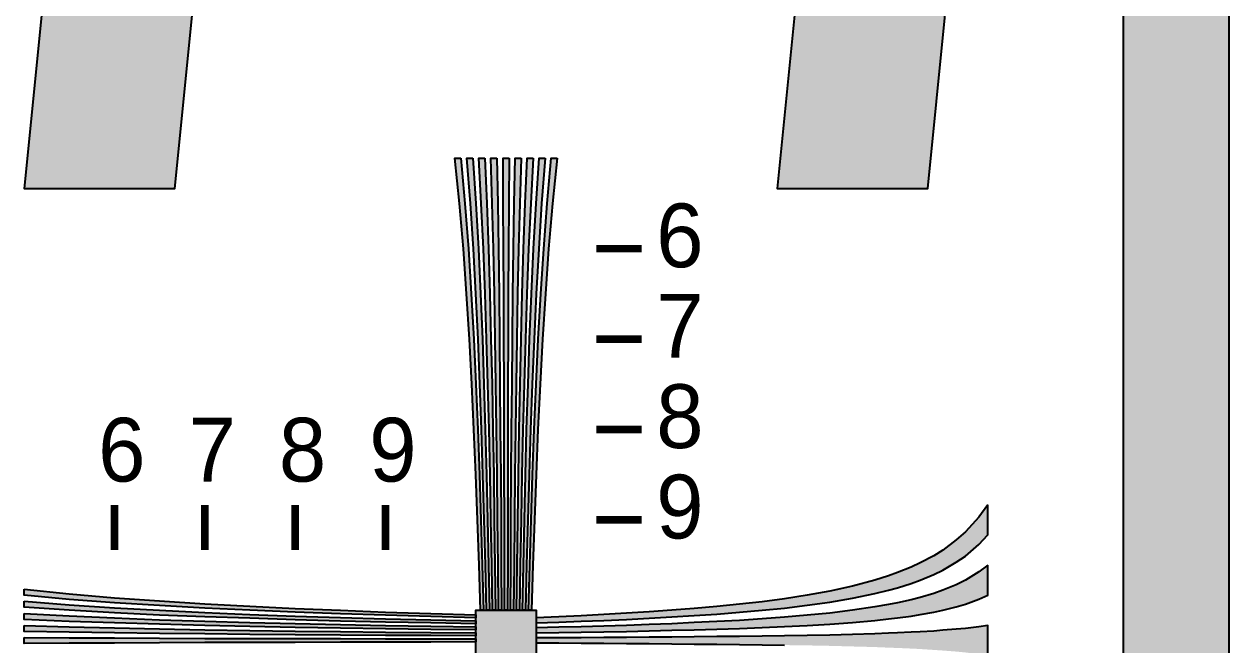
# Model space of a CAD drawing. Header units: millimetres. Extents: x 39 to 1543, y 52 to 919.
# Drawn here: x 1223.1 to 1543.1, y 303.1 to 467.9 of the extents above; entities that cross this region are included whole.
import ezdxf

# ---------------------------------------------------------------- set-up
doc = ezdxf.new("R2010")
doc.units = ezdxf.units.MM
for name, color, linetype in [('FRAME', 7, 'Continuous'), ('LABELS', 7, 'Continuous'), ('PERIPHERY', 7, 'Continuous')]:
    doc.layers.add(name, color=color, linetype=linetype)

msp = doc.modelspace()

# ---------------------------------------------------------------- hatches: boundary and pattern name
at = {"layer": 'FRAME', "true_color": 0x000000}
h = msp.add_hatch(color=7, dxfattribs=at)
h.dxf.hatch_style = 1
h.paths.add_polyline_path([(1515.12, 888.25), (1543.12, 888.25), (1543.12, 80.25), (1515.12, 80.25), (1515.12, 888.25)])
at = {"layer": 'PERIPHERY', "true_color": 0x000000}
h = msp.add_hatch(color=7, dxfattribs=at)
h.dxf.hatch_style = 1
h.paths.add_polyline_path([(1239.12, 584.25), (1223.12, 424.25), (1263.12, 424.25), (1269.93, 492.37), (1428.35, 476.53), (1423.12, 424.25), (1463.12, 424.25), (1479.12, 584.25), (1439.12, 584.25), (1432.31, 516.13), (1273.89, 531.97), (1279.12, 584.25), (1239.12, 584.25), (1239.12, 584.25)])
h = msp.add_hatch(color=7, dxfattribs=at)
h.dxf.hatch_style = 1
h.paths.add_polyline_path([(1339.12, 432.25), (1340.2, 420.25), (1341.12, 408.25), (1341.88, 396.25), (1342.56, 384.25), (1343.12, 372.25), (1343.6, 360.25), (1344.08, 348.25), (1344.44, 336.25), (1344.8, 324.25), (1345.12, 312.25), (1344.32, 312.25), (1343.96, 324.25), (1343.56, 336.25), (1343.12, 348.25), (1342.6, 360.25), (1342.04, 372.25), (1341.4, 384.25), (1340.64, 396.25), (1339.8, 408.25), (1338.76, 420.25), (1337.52, 432.25), (1339.12, 432.25)])
h = msp.add_hatch(color=7, dxfattribs=at)
h.dxf.hatch_style = 1
h.paths.add_polyline_path([(1342.32, 432.25), (1343.12, 420.25), (1343.8, 408.25), (1344.36, 396.25), (1344.84, 384.25), (1345.24, 372.25), (1345.6, 360.25), (1345.96, 348.25), (1346.24, 336.25), (1346.48, 324.25), (1346.72, 312.25), (1345.92, 312.25), (1345.64, 324.25), (1345.36, 336.25), (1345, 348.25), (1344.6, 360.25), (1344.2, 372.25), (1343.68, 384.25), (1343.12, 396.25), (1342.44, 408.25), (1341.68, 420.25), (1340.72, 432.25), (1342.32, 432.25)])
h = msp.add_hatch(color=7, dxfattribs=at)
h.dxf.hatch_style = 1
h.paths.add_polyline_path([(1345.52, 432.25), (1346.04, 420.25), (1346.44, 408.25), (1346.8, 396.25), (1347.12, 384.25), (1347.4, 372.25), (1347.6, 360.25), (1347.84, 348.25), (1348, 336.25), (1348.16, 324.25), (1348.32, 312.25), (1347.52, 312.25), (1347.32, 324.25), (1347.12, 336.25), (1346.88, 348.25), (1346.6, 360.25), (1346.32, 372.25), (1345.96, 384.25), (1345.6, 396.25), (1345.12, 408.25), (1344.56, 420.25), (1343.92, 432.25), (1345.52, 432.25)])
h = msp.add_hatch(color=7, dxfattribs=at)
h.dxf.hatch_style = 1
h.paths.add_polyline_path([(1348.72, 432.25), (1348.92, 420.25), (1349.12, 408.25), (1349.28, 396.25), (1349.4, 384.25), (1349.52, 372.25), (1349.6, 360.25), (1349.72, 348.25), (1349.8, 336.25), (1349.84, 324.25), (1349.92, 312.25), (1349.12, 312.25), (1349, 324.25), (1348.88, 336.25), (1348.76, 348.25), (1348.6, 360.25), (1348.44, 372.25), (1348.28, 384.25), (1348.04, 396.25), (1347.8, 408.25), (1347.48, 420.25), (1347.12, 432.25), (1348.72, 432.25)])
h = msp.add_hatch(color=7, dxfattribs=at)
h.dxf.hatch_style = 1
h.paths.add_polyline_path([(1351.92, 432.25), (1351.84, 420.25), (1351.8, 408.25), (1351.72, 396.25), (1351.68, 384.25), (1351.64, 372.25), (1351.6, 360.25), (1351.6, 348.25), (1351.56, 336.25), (1351.56, 324.25), (1351.52, 312.25), (1350.72, 312.25), (1350.68, 324.25), (1350.68, 336.25), (1350.64, 348.25), (1350.6, 360.25), (1350.6, 372.25), (1350.56, 384.25), (1350.52, 396.25), (1350.44, 408.25), (1350.4, 420.25), (1350.32, 432.25), (1351.92, 432.25)])
h = msp.add_hatch(color=7, dxfattribs=at)
h.dxf.hatch_style = 1
h.paths.add_polyline_path([(1355.12, 432.25), (1354.76, 420.25), (1354.44, 408.25), (1354.2, 396.25), (1353.96, 384.25), (1353.8, 372.25), (1353.6, 360.25), (1353.48, 348.25), (1353.36, 336.25), (1353.24, 324.25), (1353.12, 312.25), (1352.32, 312.25), (1352.4, 324.25), (1352.44, 336.25), (1352.52, 348.25), (1352.6, 360.25), (1352.72, 372.25), (1352.84, 384.25), (1352.96, 396.25), (1353.12, 408.25), (1353.32, 420.25), (1353.52, 432.25), (1355.12, 432.25)])
h = msp.add_hatch(color=7, dxfattribs=at)
h.dxf.hatch_style = 1
h.paths.add_polyline_path([(1358.32, 432.25), (1357.68, 420.25), (1357.12, 408.25), (1356.64, 396.25), (1356.28, 384.25), (1355.92, 372.25), (1355.6, 360.25), (1355.36, 348.25), (1355.12, 336.25), (1354.92, 324.25), (1354.72, 312.25), (1353.92, 312.25), (1354.08, 324.25), (1354.24, 336.25), (1354.4, 348.25), (1354.6, 360.25), (1354.84, 372.25), (1355.12, 384.25), (1355.44, 396.25), (1355.8, 408.25), (1356.2, 420.25), (1356.72, 432.25), (1358.32, 432.25)])
h = msp.add_hatch(color=7, dxfattribs=at)
h.dxf.hatch_style = 1
h.paths.add_polyline_path([(1361.52, 432.25), (1360.56, 420.25), (1359.8, 408.25), (1359.12, 396.25), (1358.56, 384.25), (1358.04, 372.25), (1357.6, 360.25), (1357.24, 348.25), (1356.88, 336.25), (1356.6, 324.25), (1356.32, 312.25), (1355.52, 312.25), (1355.76, 324.25), (1356, 336.25), (1356.28, 348.25), (1356.6, 360.25), (1357, 372.25), (1357.4, 384.25), (1357.88, 396.25), (1358.44, 408.25), (1359.12, 420.25), (1359.92, 432.25), (1361.52, 432.25)])
h = msp.add_hatch(color=7, dxfattribs=at)
h.dxf.hatch_style = 1
h.paths.add_polyline_path([(1364.72, 432.25), (1363.48, 420.25), (1362.44, 408.25), (1361.6, 396.25), (1360.84, 384.25), (1360.2, 372.25), (1359.6, 360.25), (1359.12, 348.25), (1358.68, 336.25), (1358.28, 324.25), (1357.92, 312.25), (1357.12, 312.25), (1357.44, 324.25), (1357.8, 336.25), (1358.16, 348.25), (1358.6, 360.25), (1359.12, 372.25), (1359.68, 384.25), (1360.36, 396.25), (1361.12, 408.25), (1362.04, 420.25), (1363.12, 432.25), (1364.72, 432.25)])
h = msp.add_hatch(color=7, dxfattribs=at)
h.dxf.hatch_style = 1
h.paths.add_polyline_path([(1479.12, 340.26), (1476.72, 336.98), (1473.12, 333.06), (1470.72, 330.94), (1467.12, 328.26), (1464.72, 326.74), (1461.12, 324.82), (1458.72, 323.7), (1455.12, 322.26), (1452.72, 321.42), (1449.12, 320.26), (1443.12, 318.66), (1437.12, 317.34), (1431.12, 316.26), (1425.12, 315.34), (1419.12, 314.54), (1413.12, 313.86), (1407.12, 313.26), (1401.12, 312.74), (1395.12, 312.26), (1389.12, 311.82), (1383.12, 311.46), (1377.12, 311.1), (1371.12, 310.82), (1365.12, 310.54), (1359.12, 310.26), (1359.12, 308.94), (1365.12, 309.14), (1371.12, 309.34), (1377.12, 309.58), (1383.12, 309.86), (1389.12, 310.14), (1395.12, 310.5), (1401.12, 310.86), (1407.12, 311.26), (1413.12, 311.74), (1419.12, 312.26), (1425.12, 312.86), (1431.12, 313.58), (1437.12, 314.46), (1443.12, 315.46), (1449.12, 316.7), (1452.72, 317.58), (1455.12, 318.26), (1458.72, 319.38), (1461.12, 320.26), (1464.72, 321.74), (1467.12, 322.94), (1470.72, 325.02), (1473.12, 326.66), (1476.72, 329.7), (1479.12, 332.26), (1479.12, 340.26)])
h = msp.add_hatch(color=7, dxfattribs=at)
h.dxf.hatch_style = 1
h.paths.add_polyline_path([(1479.12, 324.26), (1476.72, 322.46), (1473.12, 320.26), (1470.72, 319.06), (1467.12, 317.58), (1464.72, 316.74), (1461.12, 315.7), (1458.72, 315.06), (1455.12, 314.26), (1452.72, 313.78), (1449.12, 313.14), (1443.12, 312.26), (1437.12, 311.54), (1431.12, 310.94), (1425.12, 310.42), (1419.12, 309.98), (1413.12, 309.58), (1407.12, 309.26), (1401.12, 308.98), (1395.12, 308.7), (1389.12, 308.46), (1383.12, 308.26), (1377.12, 308.06), (1371.12, 307.9), (1365.12, 307.74), (1359.12, 307.58), (1359.12, 306.26), (1365.12, 306.34), (1371.12, 306.46), (1377.12, 306.54), (1383.12, 306.66), (1389.12, 306.78), (1395.12, 306.94), (1401.12, 307.1), (1407.12, 307.26), (1413.12, 307.46), (1419.12, 307.7), (1425.12, 307.94), (1431.12, 308.26), (1437.12, 308.62), (1443.12, 309.06), (1449.12, 309.58), (1452.72, 309.98), (1455.12, 310.26), (1458.72, 310.74), (1461.12, 311.1), (1464.72, 311.74), (1467.12, 312.26), (1470.72, 313.14), (1473.12, 313.86), (1476.72, 315.18), (1479.12, 316.26), (1479.12, 324.26)])
h = msp.add_hatch(color=7, dxfattribs=at)
h.dxf.hatch_style = 1
h.paths.add_polyline_path([(1223.12, 317.85), (1235.12, 316.61), (1247.12, 315.57), (1259.12, 314.73), (1271.12, 313.97), (1283.12, 313.33), (1295.12, 312.73), (1307.12, 312.25), (1319.12, 311.8), (1331.12, 311.41), (1343.12, 311.05), (1343.12, 310.25), (1331.12, 310.57), (1319.12, 310.93), (1307.12, 311.29), (1295.12, 311.73), (1283.12, 312.25), (1271.12, 312.81), (1259.12, 313.49), (1247.12, 314.25), (1235.12, 315.16), (1223.12, 316.25), (1223.12, 317.85)])
h = msp.add_hatch(color=7, dxfattribs=at)
h.dxf.hatch_style = 1
h.paths.add_polyline_path([(1223.12, 314.65), (1235.12, 313.68), (1247.12, 312.93), (1259.12, 312.25), (1271.12, 311.69), (1283.12, 311.17), (1295.12, 310.73), (1307.12, 310.37), (1319.12, 310.01), (1331.12, 309.73), (1343.12, 309.45), (1343.12, 308.65), (1331.12, 308.89), (1319.12, 309.13), (1307.12, 309.41), (1295.12, 309.73), (1283.12, 310.13), (1271.12, 310.53), (1259.12, 311.01), (1247.12, 311.57), (1235.12, 312.25), (1223.12, 313.05), (1223.12, 314.65)])
h = msp.add_hatch(color=7, dxfattribs=at)
h.dxf.hatch_style = 1
h.paths.add_polyline_path([(1223.12, 311.44), (1235.12, 310.8), (1247.12, 310.25), (1259.12, 309.77), (1271.12, 309.41), (1283.12, 309.05), (1295.12, 308.73), (1307.12, 308.48), (1319.12, 308.24), (1331.12, 308.04), (1343.12, 307.84), (1343.12, 307.04), (1331.12, 307.2), (1319.12, 307.36), (1307.12, 307.52), (1295.12, 307.72), (1283.12, 307.96), (1271.12, 308.24), (1259.12, 308.56), (1247.12, 308.92), (1235.12, 309.32), (1223.12, 309.84), (1223.12, 311.44)])
h = msp.add_hatch(color=7, dxfattribs=at)
h.dxf.hatch_style = 1
h.paths.add_polyline_path([(1359.12, 296.25), (1343.12, 296.25), (1343.12, 312.25), (1359.12, 312.25), (1359.12, 296.25)])
h = msp.add_hatch(color=7, dxfattribs=at)
h.dxf.hatch_style = 1
h.paths.add_polyline_path([(1223.12, 308.25), (1235.12, 307.89), (1247.12, 307.57), (1259.12, 307.33), (1271.12, 307.09), (1283.12, 306.93), (1295.12, 306.72), (1307.12, 306.6), (1319.12, 306.48), (1331.12, 306.36), (1343.12, 306.24), (1343.12, 305.44), (1331.12, 305.53), (1319.12, 305.56), (1307.12, 305.65), (1295.12, 305.73), (1283.12, 305.85), (1271.12, 305.97), (1259.12, 306.09), (1247.12, 306.25), (1235.12, 306.45), (1223.12, 306.65), (1223.12, 308.25)])
h = msp.add_hatch(color=7, dxfattribs=at)
h.dxf.hatch_style = 1
h.paths.add_polyline_path([(1479.12, 308.26), (1476.72, 307.9), (1473.12, 307.46), (1470.72, 307.22), (1467.12, 306.94), (1464.72, 306.74), (1461.12, 306.54), (1458.72, 306.42), (1455.12, 306.26), (1452.72, 306.18), (1449.12, 306.02), (1443.12, 305.86), (1437.12, 305.7), (1431.12, 305.58), (1425.12, 305.5), (1419.12, 305.42), (1413.12, 305.34), (1407.12, 305.26), (1401.12, 305.22), (1395.12, 305.14), (1389.12, 305.1), (1383.12, 305.06), (1377.12, 305.02), (1371.12, 304.98), (1365.12, 304.94), (1359.12, 304.94), (1359.12, 303.58), (1365.12, 303.58), (1371.12, 303.54), (1377.12, 303.5), (1383.12, 303.46), (1389.12, 303.42), (1395.12, 303.38), (1401.12, 303.3), (1407.12, 303.26), (1413.12, 303.18), (1419.12, 303.1), (1425.12, 303.02), (1431.12, 302.94), (1437.12, 302.82), (1443.12, 302.66), (1449.12, 302.5), (1452.72, 302.34), (1455.12, 302.26), (1458.72, 302.1), (1461.12, 301.98), (1464.72, 301.74), (1467.12, 301.58), (1470.72, 301.3), (1473.12, 301.06), (1476.72, 300.62), (1479.12, 300.26), (1479.12, 308.26)])
h = msp.add_hatch(color=7, dxfattribs=at)
h.dxf.hatch_style = 1
h.paths.add_polyline_path([(1223.12, 305.05), (1235.12, 304.97), (1247.12, 304.93), (1259.12, 304.85), (1271.12, 304.8), (1283.12, 304.77), (1295.12, 304.73), (1307.12, 304.73), (1319.12, 304.69), (1331.12, 304.69), (1343.12, 304.65), (1343.12, 303.85), (1331.12, 303.81), (1319.12, 303.81), (1307.12, 303.77), (1295.12, 303.73), (1283.12, 303.73), (1271.12, 303.69), (1259.12, 303.65), (1247.12, 303.57), (1235.12, 303.53), (1223.12, 303.45), (1223.12, 305.05)])

# ---------------------------------------------------------------- linework, layer by layer
at = {"layer": 'FRAME', "color": 250}
msp.add_lwpolyline([(1515.12, 888.25), (1543.12, 888.25), (1543.12, 80.25), (1515.12, 80.25), (1515.12, 888.25)], close=True, dxfattribs=at)
at = {"layer": 'FRAME', "color": 250, "true_color": 0x000000}
for points in [[(1515.12, 888.25), (1515.12, 80.25), (1543.12, 80.25)], [(1543.12, 80.25), (1543.12, 888.25), (1515.12, 888.25)]]:
    msp.add_solid(points, dxfattribs=at)
at = {"layer": 'PERIPHERY', "color": 250}
for points in [[(1239.12, 584.25), (1223.12, 424.25), (1263.12, 424.25), (1269.93, 492.37), (1428.35, 476.53), (1423.12, 424.25), (1463.12, 424.25), (1479.12, 584.25), (1439.12, 584.25), (1432.31, 516.13), (1273.89, 531.97), (1279.12, 584.25), (1239.12, 584.25), (1239.12, 584.25)], [(1339.12, 432.25), (1340.2, 420.25), (1341.12, 408.25), (1341.88, 396.25), (1342.56, 384.25), (1343.12, 372.25), (1343.6, 360.25), (1344.08, 348.25), (1344.44, 336.25), (1344.8, 324.25), (1345.12, 312.25), (1344.32, 312.25), (1343.96, 324.25), (1343.56, 336.25), (1343.12, 348.25), (1342.6, 360.25), (1342.04, 372.25), (1341.4, 384.25), (1340.64, 396.25), (1339.8, 408.25), (1338.76, 420.25), (1337.52, 432.25), (1339.12, 432.25)], [(1342.32, 432.25), (1343.12, 420.25), (1343.8, 408.25), (1344.36, 396.25), (1344.84, 384.25), (1345.24, 372.25), (1345.6, 360.25), (1345.96, 348.25), (1346.24, 336.25), (1346.48, 324.25), (1346.72, 312.25), (1345.92, 312.25), (1345.64, 324.25), (1345.36, 336.25), (1345, 348.25), (1344.6, 360.25), (1344.2, 372.25), (1343.68, 384.25), (1343.12, 396.25), (1342.44, 408.25), (1341.68, 420.25), (1340.72, 432.25), (1342.32, 432.25)], [(1345.52, 432.25), (1346.04, 420.25), (1346.44, 408.25), (1346.8, 396.25), (1347.12, 384.25), (1347.4, 372.25), (1347.6, 360.25), (1347.84, 348.25), (1348, 336.25), (1348.16, 324.25), (1348.32, 312.25), (1347.52, 312.25), (1347.32, 324.25), (1347.12, 336.25), (1346.88, 348.25), (1346.6, 360.25), (1346.32, 372.25), (1345.96, 384.25), (1345.6, 396.25), (1345.12, 408.25), (1344.56, 420.25), (1343.92, 432.25), (1345.52, 432.25)], [(1348.72, 432.25), (1348.92, 420.25), (1349.12, 408.25), (1349.28, 396.25), (1349.4, 384.25), (1349.52, 372.25), (1349.6, 360.25), (1349.72, 348.25), (1349.8, 336.25), (1349.84, 324.25), (1349.92, 312.25), (1349.12, 312.25), (1349, 324.25), (1348.88, 336.25), (1348.76, 348.25), (1348.6, 360.25), (1348.44, 372.25), (1348.28, 384.25), (1348.04, 396.25), (1347.8, 408.25), (1347.48, 420.25), (1347.12, 432.25), (1348.72, 432.25)], [(1351.92, 432.25), (1351.84, 420.25), (1351.8, 408.25), (1351.72, 396.25), (1351.68, 384.25), (1351.64, 372.25), (1351.6, 360.25), (1351.6, 348.25), (1351.56, 336.25), (1351.56, 324.25), (1351.52, 312.25), (1350.72, 312.25), (1350.68, 324.25), (1350.68, 336.25), (1350.64, 348.25), (1350.6, 360.25), (1350.6, 372.25), (1350.56, 384.25), (1350.52, 396.25), (1350.44, 408.25), (1350.4, 420.25), (1350.32, 432.25), (1351.92, 432.25)], [(1355.12, 432.25), (1354.76, 420.25), (1354.44, 408.25), (1354.2, 396.25), (1353.96, 384.25), (1353.8, 372.25), (1353.6, 360.25), (1353.48, 348.25), (1353.36, 336.25), (1353.24, 324.25), (1353.12, 312.25), (1352.32, 312.25), (1352.4, 324.25), (1352.44, 336.25), (1352.52, 348.25), (1352.6, 360.25), (1352.72, 372.25), (1352.84, 384.25), (1352.96, 396.25), (1353.12, 408.25), (1353.32, 420.25), (1353.52, 432.25), (1355.12, 432.25)], [(1358.32, 432.25), (1357.68, 420.25), (1357.12, 408.25), (1356.64, 396.25), (1356.28, 384.25), (1355.92, 372.25), (1355.6, 360.25), (1355.36, 348.25), (1355.12, 336.25), (1354.92, 324.25), (1354.72, 312.25), (1353.92, 312.25), (1354.08, 324.25), (1354.24, 336.25), (1354.4, 348.25), (1354.6, 360.25), (1354.84, 372.25), (1355.12, 384.25), (1355.44, 396.25), (1355.8, 408.25), (1356.2, 420.25), (1356.72, 432.25), (1358.32, 432.25)], [(1361.52, 432.25), (1360.56, 420.25), (1359.8, 408.25), (1359.12, 396.25), (1358.56, 384.25), (1358.04, 372.25), (1357.6, 360.25), (1357.24, 348.25), (1356.88, 336.25), (1356.6, 324.25), (1356.32, 312.25), (1355.52, 312.25), (1355.76, 324.25), (1356, 336.25), (1356.28, 348.25), (1356.6, 360.25), (1357, 372.25), (1357.4, 384.25), (1357.88, 396.25), (1358.44, 408.25), (1359.12, 420.25), (1359.92, 432.25), (1361.52, 432.25)], [(1364.72, 432.25), (1363.48, 420.25), (1362.44, 408.25), (1361.6, 396.25), (1360.84, 384.25), (1360.2, 372.25), (1359.6, 360.25), (1359.12, 348.25), (1358.68, 336.25), (1358.28, 324.25), (1357.92, 312.25), (1357.12, 312.25), (1357.44, 324.25), (1357.8, 336.25), (1358.16, 348.25), (1358.6, 360.25), (1359.12, 372.25), (1359.68, 384.25), (1360.36, 396.25), (1361.12, 408.25), (1362.04, 420.25), (1363.12, 432.25), (1364.72, 432.25)], [(1479.12, 340.26), (1476.72, 336.98), (1473.12, 333.06), (1470.72, 330.94), (1467.12, 328.26), (1464.72, 326.74), (1461.12, 324.82), (1458.72, 323.7), (1455.12, 322.26), (1452.72, 321.42), (1449.12, 320.26), (1443.12, 318.66), (1437.12, 317.34), (1431.12, 316.26), (1425.12, 315.34), (1419.12, 314.54), (1413.12, 313.86), (1407.12, 313.26), (1401.12, 312.74), (1395.12, 312.26), (1389.12, 311.82), (1383.12, 311.46), (1377.12, 311.1), (1371.12, 310.82), (1365.12, 310.54), (1359.12, 310.26), (1359.12, 308.94), (1365.12, 309.14), (1371.12, 309.34), (1377.12, 309.58), (1383.12, 309.86), (1389.12, 310.14), (1395.12, 310.5), (1401.12, 310.86), (1407.12, 311.26), (1413.12, 311.74), (1419.12, 312.26), (1425.12, 312.86), (1431.12, 313.58), (1437.12, 314.46), (1443.12, 315.46), (1449.12, 316.7), (1452.72, 317.58), (1455.12, 318.26), (1458.72, 319.38), (1461.12, 320.26), (1464.72, 321.74), (1467.12, 322.94), (1470.72, 325.02), (1473.12, 326.66), (1476.72, 329.7), (1479.12, 332.26), (1479.12, 340.26)], [(1479.12, 324.26), (1476.72, 322.46), (1473.12, 320.26), (1470.72, 319.06), (1467.12, 317.58), (1464.72, 316.74), (1461.12, 315.7), (1458.72, 315.06), (1455.12, 314.26), (1452.72, 313.78), (1449.12, 313.14), (1443.12, 312.26), (1437.12, 311.54), (1431.12, 310.94), (1425.12, 310.42), (1419.12, 309.98), (1413.12, 309.58), (1407.12, 309.26), (1401.12, 308.98), (1395.12, 308.7), (1389.12, 308.46), (1383.12, 308.26), (1377.12, 308.06), (1371.12, 307.9), (1365.12, 307.74), (1359.12, 307.58), (1359.12, 306.26), (1365.12, 306.34), (1371.12, 306.46), (1377.12, 306.54), (1383.12, 306.66), (1389.12, 306.78), (1395.12, 306.94), (1401.12, 307.1), (1407.12, 307.26), (1413.12, 307.46), (1419.12, 307.7), (1425.12, 307.94), (1431.12, 308.26), (1437.12, 308.62), (1443.12, 309.06), (1449.12, 309.58), (1452.72, 309.98), (1455.12, 310.26), (1458.72, 310.74), (1461.12, 311.1), (1464.72, 311.74), (1467.12, 312.26), (1470.72, 313.14), (1473.12, 313.86), (1476.72, 315.18), (1479.12, 316.26), (1479.12, 324.26)], [(1223.12, 317.85), (1235.12, 316.61), (1247.12, 315.57), (1259.12, 314.73), (1271.12, 313.97), (1283.12, 313.33), (1295.12, 312.73), (1307.12, 312.25), (1319.12, 311.8), (1331.12, 311.41), (1343.12, 311.05), (1343.12, 310.25), (1331.12, 310.57), (1319.12, 310.93), (1307.12, 311.29), (1295.12, 311.73), (1283.12, 312.25), (1271.12, 312.81), (1259.12, 313.49), (1247.12, 314.25), (1235.12, 315.16), (1223.12, 316.25), (1223.12, 317.85)], [(1223.12, 314.65), (1235.12, 313.68), (1247.12, 312.93), (1259.12, 312.25), (1271.12, 311.69), (1283.12, 311.17), (1295.12, 310.73), (1307.12, 310.37), (1319.12, 310.01), (1331.12, 309.73), (1343.12, 309.45), (1343.12, 308.65), (1331.12, 308.89), (1319.12, 309.13), (1307.12, 309.41), (1295.12, 309.73), (1283.12, 310.13), (1271.12, 310.53), (1259.12, 311.01), (1247.12, 311.57), (1235.12, 312.25), (1223.12, 313.05), (1223.12, 314.65)], [(1223.12, 311.44), (1235.12, 310.8), (1247.12, 310.25), (1259.12, 309.77), (1271.12, 309.41), (1283.12, 309.05), (1295.12, 308.73), (1307.12, 308.48), (1319.12, 308.24), (1331.12, 308.04), (1343.12, 307.84), (1343.12, 307.04), (1331.12, 307.2), (1319.12, 307.36), (1307.12, 307.52), (1295.12, 307.72), (1283.12, 307.96), (1271.12, 308.24), (1259.12, 308.56), (1247.12, 308.92), (1235.12, 309.32), (1223.12, 309.84), (1223.12, 311.44)], [(1359.12, 296.25), (1343.12, 296.25), (1343.12, 312.25), (1359.12, 312.25), (1359.12, 296.25)], [(1223.12, 308.25), (1235.12, 307.89), (1247.12, 307.57), (1259.12, 307.33), (1271.12, 307.09), (1283.12, 306.93), (1295.12, 306.72), (1307.12, 306.6), (1319.12, 306.48), (1331.12, 306.36), (1343.12, 306.24), (1343.12, 305.44), (1331.12, 305.53), (1319.12, 305.56), (1307.12, 305.65), (1295.12, 305.73), (1283.12, 305.85), (1271.12, 305.97), (1259.12, 306.09), (1247.12, 306.25), (1235.12, 306.45), (1223.12, 306.65), (1223.12, 308.25)], [(1223.12, 305.05), (1235.12, 304.97), (1247.12, 304.93), (1259.12, 304.85), (1271.12, 304.8), (1283.12, 304.77), (1295.12, 304.73), (1307.12, 304.73), (1319.12, 304.69), (1331.12, 304.69), (1343.12, 304.65), (1343.12, 303.85), (1331.12, 303.81), (1319.12, 303.81), (1307.12, 303.77), (1295.12, 303.73), (1283.12, 303.73), (1271.12, 303.69), (1259.12, 303.65), (1247.12, 303.57), (1235.12, 303.53), (1223.12, 303.45), (1223.12, 305.05)]]:
    msp.add_lwpolyline(points, close=True, dxfattribs=at)
at = {"layer": 'PERIPHERY', "color": 250, "lineweight": 35, "const_width": 2}
for points in [[(1387.12, 408.25), (1375.12, 408.25)], [(1387.12, 384.25), (1375.12, 384.25)], [(1387.12, 360.25), (1375.12, 360.25)], [(1247.12, 340.25), (1247.12, 328.25)], [(1271.12, 340.25), (1271.12, 328.25)], [(1295.12, 340.25), (1295.12, 328.25)], [(1319.12, 340.25), (1319.12, 328.25)], [(1387.12, 336.25), (1375.12, 336.25)]]:
    msp.add_lwpolyline(points, dxfattribs=at)
at = {"layer": 'PERIPHERY', "color": 250}
msp.add_lwpolyline([(1479.12, 300.26), (1479.12, 308.26), (1479.12, 308.26), (1476.72, 307.9), (1473.12, 307.46), (1470.72, 307.22), (1467.12, 306.94), (1464.72, 306.74), (1461.12, 306.54), (1458.72, 306.42), (1455.12, 306.26), (1452.72, 306.18), (1449.12, 306.02), (1443.12, 305.86), (1437.12, 305.7), (1431.12, 305.58), (1425.12, 305.5), (1419.12, 305.42), (1413.12, 305.34), (1407.12, 305.26), (1401.12, 305.22), (1395.12, 305.14), (1389.12, 305.1), (1383.12, 305.06), (1377.12, 305.02), (1371.12, 304.98), (1365.12, 304.94), (1359.12, 304.94), (1359.12, 303.58), (1365.12, 303.58), (1371.12, 303.54), (1377.12, 303.5), (1383.12, 303.46), (1389.12, 303.42), (1395.12, 303.38), (1401.12, 303.3), (1407.12, 303.26), (1413.12, 303.18), (1419.12, 303.1), (1425.12, 303.02)], dxfattribs=at)
at = {"layer": 'PERIPHERY', "color": 250, "true_color": 0x000000}
for points in [[(1239.12, 584.25), (1239.12, 584.25), (1223.12, 424.25)], [(1239.12, 584.25), (1223.12, 424.25), (1263.12, 424.25)], [(1239.12, 584.25), (1263.12, 424.25), (1269.93, 492.37)], [(1428.35, 476.53), (1463.12, 424.25), (1479.12, 584.25)], [(1428.35, 476.53), (1423.12, 424.25), (1463.12, 424.25)], [(1339.12, 432.25), (1337.52, 432.25), (1338.76, 420.25)], [(1339.12, 432.25), (1338.76, 420.25), (1339.8, 408.25)], [(1339.12, 432.25), (1339.8, 408.25), (1340.64, 396.25)], [(1339.12, 432.25), (1340.64, 396.25), (1341.4, 384.25)], [(1339.12, 432.25), (1341.4, 384.25), (1342.04, 372.25)], [(1339.12, 432.25), (1342.04, 372.25), (1345.12, 312.25)], [(1339.12, 432.25), (1345.12, 312.25), (1344.8, 324.25)], [(1339.12, 432.25), (1344.8, 324.25), (1344.44, 336.25)], [(1339.12, 432.25), (1344.44, 336.25), (1344.08, 348.25)], [(1339.12, 432.25), (1344.08, 348.25), (1343.6, 360.25)], [(1339.12, 432.25), (1343.6, 360.25), (1343.12, 372.25)], [(1339.12, 432.25), (1343.12, 372.25), (1342.56, 384.25)], [(1339.12, 432.25), (1342.56, 384.25), (1341.88, 396.25)], [(1339.12, 432.25), (1341.88, 396.25), (1341.12, 408.25)], [(1341.12, 408.25), (1340.2, 420.25), (1339.12, 432.25)], [(1342.32, 432.25), (1340.72, 432.25), (1341.68, 420.25)], [(1342.32, 432.25), (1341.68, 420.25), (1342.44, 408.25)], [(1342.32, 432.25), (1342.44, 408.25), (1343.12, 396.25)], [(1342.32, 432.25), (1343.12, 396.25), (1343.68, 384.25)], [(1342.32, 432.25), (1343.68, 384.25), (1344.2, 372.25)], [(1342.32, 432.25), (1344.2, 372.25), (1344.6, 360.25)], [(1342.32, 432.25), (1344.6, 360.25), (1345, 348.25)], [(1342.32, 432.25), (1345, 348.25), (1346.72, 312.25)], [(1342.32, 432.25), (1346.72, 312.25), (1346.48, 324.25)], [(1342.32, 432.25), (1346.48, 324.25), (1346.24, 336.25)], [(1342.32, 432.25), (1346.24, 336.25), (1345.96, 348.25)], [(1342.32, 432.25), (1345.96, 348.25), (1345.6, 360.25)], [(1342.32, 432.25), (1345.6, 360.25), (1345.24, 372.25)], [(1342.32, 432.25), (1345.24, 372.25), (1344.84, 384.25)], [(1342.32, 432.25), (1344.84, 384.25), (1344.36, 396.25)], [(1342.32, 432.25), (1344.36, 396.25), (1343.8, 408.25)], [(1343.8, 408.25), (1343.12, 420.25), (1342.32, 432.25)], [(1345.52, 432.25), (1343.92, 432.25), (1344.56, 420.25)], [(1345.52, 432.25), (1344.56, 420.25), (1345.12, 408.25)], [(1345.52, 432.25), (1345.12, 408.25), (1345.6, 396.25)], [(1345.52, 432.25), (1345.6, 396.25), (1345.96, 384.25)], [(1345.52, 432.25), (1345.96, 384.25), (1346.32, 372.25)], [(1345.52, 432.25), (1346.32, 372.25), (1346.6, 360.25)], [(1345.52, 432.25), (1346.6, 360.25), (1346.88, 348.25)], [(1345.52, 432.25), (1346.88, 348.25), (1347.12, 336.25)], [(1345.52, 432.25), (1347.12, 336.25), (1347.32, 324.25)], [(1345.52, 432.25), (1347.32, 324.25), (1347.52, 312.25)], [(1345.52, 432.25), (1347.52, 312.25), (1348.32, 312.25)], [(1345.52, 432.25), (1348.32, 312.25), (1348.16, 324.25)], [(1345.52, 432.25), (1348.16, 324.25), (1348, 336.25)], [(1345.52, 432.25), (1348, 336.25), (1347.84, 348.25)], [(1345.52, 432.25), (1347.84, 348.25), (1347.6, 360.25)], [(1345.52, 432.25), (1347.6, 360.25), (1347.4, 372.25)], [(1345.52, 432.25), (1347.4, 372.25), (1347.12, 384.25)], [(1345.52, 432.25), (1347.12, 384.25), (1346.8, 396.25)], [(1345.52, 432.25), (1346.8, 396.25), (1346.44, 408.25)], [(1346.44, 408.25), (1346.04, 420.25), (1345.52, 432.25)], [(1348.72, 432.25), (1347.12, 432.25), (1347.48, 420.25)], [(1348.72, 432.25), (1347.48, 420.25), (1347.8, 408.25)], [(1348.72, 432.25), (1347.8, 408.25), (1348.04, 396.25)], [(1348.72, 432.25), (1348.04, 396.25), (1348.28, 384.25)], [(1348.72, 432.25), (1348.28, 384.25), (1348.44, 372.25)], [(1348.72, 432.25), (1348.44, 372.25), (1348.6, 360.25)], [(1348.72, 432.25), (1348.6, 360.25), (1348.76, 348.25)], [(1348.72, 432.25), (1348.76, 348.25), (1348.88, 336.25)], [(1348.72, 432.25), (1348.88, 336.25), (1349, 324.25)], [(1348.72, 432.25), (1349, 324.25), (1349.12, 312.25)], [(1348.72, 432.25), (1349.12, 312.25), (1349.92, 312.25)], [(1348.72, 432.25), (1349.92, 312.25), (1349.84, 324.25)], [(1348.72, 432.25), (1349.84, 324.25), (1349.8, 336.25)], [(1348.72, 432.25), (1349.8, 336.25), (1349.72, 348.25)], [(1348.72, 432.25), (1349.72, 348.25), (1349.6, 360.25)], [(1348.72, 432.25), (1349.6, 360.25), (1349.52, 372.25)], [(1348.72, 432.25), (1349.52, 372.25), (1349.4, 384.25)], [(1348.72, 432.25), (1349.4, 384.25), (1349.28, 396.25)], [(1348.72, 432.25), (1349.28, 396.25), (1349.12, 408.25)], [(1349.12, 408.25), (1348.92, 420.25), (1348.72, 432.25)], [(1351.92, 432.25), (1350.32, 432.25), (1350.4, 420.25)], [(1351.92, 432.25), (1350.4, 420.25), (1350.44, 408.25)], [(1351.92, 432.25), (1350.44, 408.25), (1350.52, 396.25)], [(1351.92, 432.25), (1350.52, 396.25), (1350.56, 384.25)], [(1351.92, 432.25), (1350.56, 384.25), (1350.6, 372.25)], [(1351.92, 432.25), (1350.6, 372.25), (1350.6, 360.25)], [(1351.92, 432.25), (1350.6, 360.25), (1350.64, 348.25)], [(1351.92, 432.25), (1350.64, 348.25), (1350.68, 336.25)], [(1351.92, 432.25), (1350.68, 336.25), (1350.68, 324.25)], [(1351.92, 432.25), (1350.68, 324.25), (1350.72, 312.25)], [(1350.72, 312.25), (1351.84, 420.25), (1351.92, 432.25)], [(1355.12, 432.25), (1352.6, 360.25), (1352.52, 348.25)], [(1352.52, 348.25), (1354.76, 420.25), (1355.12, 432.25)], [(1355.12, 432.25), (1352.72, 372.25), (1352.6, 360.25)], [(1355.12, 432.25), (1352.84, 384.25), (1352.72, 372.25)], [(1355.12, 432.25), (1352.96, 396.25), (1352.84, 384.25)], [(1355.12, 432.25), (1353.12, 408.25), (1352.96, 396.25)], [(1355.12, 432.25), (1353.32, 420.25), (1353.12, 408.25)], [(1355.12, 432.25), (1353.52, 432.25), (1353.32, 420.25)], [(1358.32, 432.25), (1355.12, 384.25), (1354.84, 372.25)], [(1354.84, 372.25), (1357.68, 420.25), (1358.32, 432.25)], [(1358.32, 432.25), (1355.44, 396.25), (1355.12, 384.25)], [(1358.32, 432.25), (1355.8, 408.25), (1355.44, 396.25)], [(1358.32, 432.25), (1356.2, 420.25), (1355.8, 408.25)], [(1358.32, 432.25), (1356.72, 432.25), (1356.2, 420.25)], [(1361.52, 432.25), (1357.88, 396.25), (1357.4, 384.25)], [(1357.4, 384.25), (1360.56, 420.25), (1361.52, 432.25)], [(1361.52, 432.25), (1358.44, 408.25), (1357.88, 396.25)], [(1361.52, 432.25), (1359.12, 420.25), (1358.44, 408.25)], [(1361.52, 432.25), (1359.92, 432.25), (1359.12, 420.25)], [(1364.72, 432.25), (1360.36, 396.25), (1359.68, 384.25)], [(1359.68, 384.25), (1363.48, 420.25), (1364.72, 432.25)], [(1364.72, 432.25), (1361.12, 408.25), (1360.36, 396.25)], [(1364.72, 432.25), (1362.04, 420.25), (1361.12, 408.25)], [(1364.72, 432.25), (1363.12, 432.25), (1362.04, 420.25)], [(1350.72, 312.25), (1351.8, 408.25), (1351.84, 420.25)], [(1352.52, 348.25), (1354.44, 408.25), (1354.76, 420.25)], [(1354.84, 372.25), (1357.12, 408.25), (1357.68, 420.25)], [(1357.4, 384.25), (1359.8, 408.25), (1360.56, 420.25)], [(1359.68, 384.25), (1362.44, 408.25), (1363.48, 420.25)], [(1350.72, 312.25), (1351.72, 396.25), (1351.8, 408.25)], [(1352.52, 348.25), (1354.2, 396.25), (1354.44, 408.25)], [(1354.84, 372.25), (1356.64, 396.25), (1357.12, 408.25)], [(1357.4, 384.25), (1359.12, 396.25), (1359.8, 408.25)], [(1359.68, 384.25), (1361.6, 396.25), (1362.44, 408.25)], [(1350.72, 312.25), (1351.68, 384.25), (1351.72, 396.25)], [(1352.52, 348.25), (1353.96, 384.25), (1354.2, 396.25)], [(1354.84, 372.25), (1356.28, 384.25), (1356.64, 396.25)], [(1357.4, 384.25), (1358.56, 384.25), (1359.12, 396.25)], [(1359.68, 384.25), (1360.84, 384.25), (1361.6, 396.25)], [(1350.72, 312.25), (1351.64, 372.25), (1351.68, 384.25)], [(1352.52, 348.25), (1353.8, 372.25), (1353.96, 384.25)], [(1354.84, 372.25), (1355.92, 372.25), (1356.28, 384.25)], [(1357.4, 384.25), (1355.76, 324.25), (1355.52, 312.25)], [(1357.4, 384.25), (1355.52, 312.25), (1356.32, 312.25)], [(1357.4, 384.25), (1356, 336.25), (1355.76, 324.25)], [(1357.4, 384.25), (1356.28, 348.25), (1356, 336.25)], [(1357.4, 384.25), (1357, 372.25), (1356.28, 348.25)], [(1357.4, 384.25), (1356.32, 312.25), (1356.6, 324.25)], [(1357.4, 384.25), (1356.6, 324.25), (1356.88, 336.25)], [(1357.4, 384.25), (1356.88, 336.25), (1357.24, 348.25)], [(1359.68, 384.25), (1357.44, 324.25), (1357.12, 312.25)], [(1359.68, 384.25), (1357.12, 312.25), (1357.92, 312.25)], [(1357.4, 384.25), (1357.24, 348.25), (1357.6, 360.25)], [(1357.4, 384.25), (1357.6, 360.25), (1358.04, 372.25)], [(1357.4, 384.25), (1358.04, 372.25), (1358.56, 384.25)], [(1359.68, 384.25), (1357.8, 336.25), (1357.44, 324.25)], [(1359.68, 384.25), (1358.16, 348.25), (1357.8, 336.25)], [(1359.68, 384.25), (1357.92, 312.25), (1358.28, 324.25)], [(1359.68, 384.25), (1358.6, 360.25), (1358.16, 348.25)], [(1359.68, 384.25), (1358.28, 324.25), (1358.68, 336.25)], [(1359.68, 384.25), (1359.12, 372.25), (1358.6, 360.25)], [(1359.68, 384.25), (1358.68, 336.25), (1359.12, 348.25)], [(1359.68, 384.25), (1359.12, 348.25), (1359.6, 360.25)], [(1359.68, 384.25), (1359.6, 360.25), (1360.2, 372.25)], [(1359.68, 384.25), (1360.2, 372.25), (1360.84, 384.25)], [(1342.04, 372.25), (1342.6, 360.25), (1345.12, 312.25)], [(1350.72, 312.25), (1351.6, 360.25), (1351.64, 372.25)], [(1352.52, 348.25), (1353.6, 360.25), (1353.8, 372.25)], [(1354.84, 372.25), (1354.08, 324.25), (1353.92, 312.25)], [(1354.84, 372.25), (1353.92, 312.25), (1354.72, 312.25)], [(1354.84, 372.25), (1354.24, 336.25), (1354.08, 324.25)], [(1354.84, 372.25), (1354.4, 348.25), (1354.24, 336.25)], [(1354.84, 372.25), (1354.6, 360.25), (1354.4, 348.25)], [(1354.84, 372.25), (1354.72, 312.25), (1354.92, 324.25)], [(1354.84, 372.25), (1354.92, 324.25), (1355.12, 336.25)], [(1354.84, 372.25), (1355.12, 336.25), (1355.36, 348.25)], [(1354.84, 372.25), (1355.36, 348.25), (1355.6, 360.25)], [(1354.84, 372.25), (1355.6, 360.25), (1355.92, 372.25)], [(1357, 372.25), (1356.6, 360.25), (1356.28, 348.25)], [(1342.6, 360.25), (1343.12, 348.25), (1345.12, 312.25)], [(1350.72, 312.25), (1351.6, 348.25), (1351.6, 360.25)], [(1352.52, 348.25), (1353.48, 348.25), (1353.6, 360.25)], [(1343.12, 348.25), (1343.56, 336.25), (1345.12, 312.25)], [(1345, 348.25), (1345.36, 336.25), (1346.72, 312.25)], [(1350.72, 312.25), (1351.56, 336.25), (1351.6, 348.25)], [(1352.52, 348.25), (1352.44, 336.25), (1352.4, 324.25)], [(1352.52, 348.25), (1352.4, 324.25), (1353.12, 312.25)], [(1352.52, 348.25), (1353.12, 312.25), (1353.24, 324.25)], [(1352.52, 348.25), (1353.24, 324.25), (1353.36, 336.25)], [(1352.52, 348.25), (1353.36, 336.25), (1353.48, 348.25)], [(1479.12, 332.26), (1479.12, 340.26), (1476.72, 336.98)], [(1343.56, 336.25), (1343.96, 324.25), (1345.12, 312.25)], [(1345.36, 336.25), (1345.64, 324.25), (1346.72, 312.25)], [(1350.72, 312.25), (1351.56, 324.25), (1351.56, 336.25)], [(1479.12, 332.26), (1476.72, 336.98), (1473.12, 333.06)], [(1479.12, 332.26), (1473.12, 333.06), (1470.72, 330.94)], [(1479.12, 332.26), (1458.72, 323.7), (1437.12, 314.46)], [(1479.12, 332.26), (1437.12, 314.46), (1443.12, 315.46)], [(1479.12, 332.26), (1443.12, 315.46), (1449.12, 316.7)], [(1479.12, 332.26), (1449.12, 316.7), (1452.72, 317.58)], [(1479.12, 332.26), (1452.72, 317.58), (1455.12, 318.26)], [(1479.12, 332.26), (1455.12, 318.26), (1458.72, 319.38)], [(1479.12, 332.26), (1461.12, 324.82), (1458.72, 323.7)], [(1479.12, 332.26), (1458.72, 319.38), (1461.12, 320.26)], [(1479.12, 332.26), (1464.72, 326.74), (1461.12, 324.82)], [(1479.12, 332.26), (1461.12, 320.26), (1464.72, 321.74)], [(1479.12, 332.26), (1467.12, 328.26), (1464.72, 326.74)], [(1479.12, 332.26), (1464.72, 321.74), (1467.12, 322.94)], [(1479.12, 332.26), (1470.72, 330.94), (1467.12, 328.26)], [(1479.12, 332.26), (1467.12, 322.94), (1470.72, 325.02)], [(1479.12, 332.26), (1470.72, 325.02), (1473.12, 326.66)], [(1473.12, 326.66), (1476.72, 329.7), (1479.12, 332.26)], [(1343.96, 324.25), (1344.32, 312.25), (1345.12, 312.25)], [(1345.64, 324.25), (1345.92, 312.25), (1346.72, 312.25)], [(1350.72, 312.25), (1351.52, 312.25), (1351.56, 324.25)], [(1352.4, 324.25), (1352.32, 312.25), (1353.12, 312.25)], [(1458.72, 323.7), (1455.12, 322.26), (1437.12, 314.46)], [(1479.12, 316.26), (1479.12, 324.26), (1476.72, 322.46)], [(1449.12, 320.26), (1443.12, 318.66), (1425.12, 312.86)], [(1449.12, 320.26), (1425.12, 312.86), (1431.12, 313.58)], [(1455.12, 322.26), (1452.72, 321.42), (1431.12, 313.58)], [(1455.12, 322.26), (1431.12, 313.58), (1437.12, 314.46)], [(1452.72, 321.42), (1449.12, 320.26), (1431.12, 313.58)], [(1479.12, 316.26), (1473.12, 320.26), (1470.72, 319.06)], [(1479.12, 316.26), (1476.72, 322.46), (1473.12, 320.26)], [(1223.12, 317.85), (1223.12, 316.25), (1235.12, 315.16)], [(1223.12, 317.85), (1235.12, 315.16), (1247.12, 314.25)], [(1223.12, 317.85), (1247.12, 314.25), (1259.12, 313.49)], [(1223.12, 317.85), (1259.12, 313.49), (1271.12, 312.81)], [(1271.12, 312.81), (1235.12, 316.61), (1223.12, 317.85)], [(1437.12, 317.34), (1431.12, 316.26), (1407.12, 311.26)], [(1437.12, 317.34), (1407.12, 311.26), (1413.12, 311.74)], [(1443.12, 318.66), (1437.12, 317.34), (1413.12, 311.74)], [(1443.12, 318.66), (1413.12, 311.74), (1419.12, 312.26)], [(1443.12, 318.66), (1419.12, 312.26), (1425.12, 312.86)], [(1479.12, 316.26), (1467.12, 317.58), (1464.72, 316.74)], [(1479.12, 316.26), (1470.72, 319.06), (1467.12, 317.58)], [(1223.12, 314.65), (1223.12, 313.05), (1235.12, 312.25)], [(1223.12, 314.65), (1235.12, 312.25), (1247.12, 311.57)], [(1223.12, 314.65), (1247.12, 311.57), (1259.12, 311.01)], [(1223.12, 314.65), (1259.12, 311.01), (1271.12, 310.53)], [(1271.12, 310.53), (1235.12, 313.68), (1223.12, 314.65)], [(1271.12, 312.81), (1247.12, 315.57), (1235.12, 316.61)], [(1271.12, 310.53), (1247.12, 312.93), (1235.12, 313.68)], [(1271.12, 312.81), (1259.12, 314.73), (1247.12, 315.57)], [(1271.12, 312.81), (1271.12, 313.97), (1259.12, 314.73)], [(1271.12, 312.81), (1283.12, 313.33), (1271.12, 313.97)], [(1413.12, 313.86), (1407.12, 313.26), (1371.12, 309.34)], [(1413.12, 313.86), (1371.12, 309.34), (1377.12, 309.58)], [(1419.12, 314.54), (1413.12, 313.86), (1377.12, 309.58)], [(1419.12, 314.54), (1377.12, 309.58), (1383.12, 309.86)], [(1419.12, 314.54), (1383.12, 309.86), (1389.12, 310.14)], [(1425.12, 315.34), (1419.12, 314.54), (1389.12, 310.14)], [(1425.12, 315.34), (1389.12, 310.14), (1395.12, 310.5)], [(1431.12, 316.26), (1425.12, 315.34), (1395.12, 310.5)], [(1431.12, 316.26), (1395.12, 310.5), (1401.12, 310.86)], [(1431.12, 316.26), (1401.12, 310.86), (1407.12, 311.26)], [(1479.12, 316.26), (1437.12, 311.54), (1401.12, 307.1)], [(1479.12, 316.26), (1401.12, 307.1), (1407.12, 307.26)], [(1479.12, 316.26), (1407.12, 307.26), (1413.12, 307.46)], [(1479.12, 316.26), (1413.12, 307.46), (1419.12, 307.7)], [(1479.12, 316.26), (1419.12, 307.7), (1425.12, 307.94)], [(1479.12, 316.26), (1425.12, 307.94), (1431.12, 308.26)], [(1479.12, 316.26), (1431.12, 308.26), (1437.12, 308.62)], [(1479.12, 316.26), (1443.12, 312.26), (1437.12, 311.54)], [(1479.12, 316.26), (1437.12, 308.62), (1443.12, 309.06)], [(1479.12, 316.26), (1449.12, 313.14), (1443.12, 312.26)], [(1479.12, 316.26), (1443.12, 309.06), (1449.12, 309.58)], [(1479.12, 316.26), (1452.72, 313.78), (1449.12, 313.14)], [(1479.12, 316.26), (1449.12, 309.58), (1452.72, 309.98)], [(1479.12, 316.26), (1455.12, 314.26), (1452.72, 313.78)], [(1479.12, 316.26), (1452.72, 309.98), (1455.12, 310.26)], [(1479.12, 316.26), (1458.72, 315.06), (1455.12, 314.26)], [(1479.12, 316.26), (1455.12, 310.26), (1458.72, 310.74)], [(1479.12, 316.26), (1461.12, 315.7), (1458.72, 315.06)], [(1479.12, 316.26), (1458.72, 310.74), (1461.12, 311.1)], [(1479.12, 316.26), (1464.72, 316.74), (1461.12, 315.7)], [(1479.12, 316.26), (1461.12, 311.1), (1464.72, 311.74)], [(1479.12, 316.26), (1464.72, 311.74), (1467.12, 312.26)], [(1479.12, 316.26), (1467.12, 312.26), (1470.72, 313.14)], [(1479.12, 316.26), (1470.72, 313.14), (1473.12, 313.86)], [(1473.12, 313.86), (1476.72, 315.18), (1479.12, 316.26)], [(1223.12, 311.44), (1223.12, 309.84), (1235.12, 309.32)], [(1223.12, 311.44), (1235.12, 309.32), (1247.12, 308.92)], [(1223.12, 311.44), (1247.12, 308.92), (1259.12, 308.56)], [(1223.12, 311.44), (1259.12, 308.56), (1271.12, 308.24)], [(1223.12, 311.44), (1271.12, 308.24), (1283.12, 307.96)], [(1283.12, 307.96), (1235.12, 310.8), (1223.12, 311.44)], [(1283.12, 307.96), (1247.12, 310.25), (1235.12, 310.8)], [(1271.12, 310.53), (1259.12, 312.25), (1247.12, 312.93)], [(1271.12, 310.53), (1271.12, 311.69), (1259.12, 312.25)], [(1271.12, 312.81), (1295.12, 312.73), (1283.12, 313.33)], [(1271.12, 312.81), (1283.12, 312.25), (1295.12, 311.73)], [(1271.12, 312.81), (1295.12, 311.73), (1307.12, 311.29)], [(1271.12, 312.81), (1307.12, 311.29), (1319.12, 310.93)], [(1271.12, 312.81), (1319.12, 310.93), (1331.12, 310.57)], [(1271.12, 312.81), (1331.12, 310.57), (1343.12, 310.25)], [(1271.12, 312.81), (1343.12, 310.25), (1343.12, 311.05)], [(1271.12, 312.81), (1343.12, 311.05), (1331.12, 311.41)], [(1271.12, 312.81), (1331.12, 311.41), (1319.12, 311.8)], [(1271.12, 312.81), (1319.12, 311.8), (1307.12, 312.25)], [(1271.12, 312.81), (1307.12, 312.25), (1295.12, 312.73)], [(1271.12, 310.53), (1283.12, 311.17), (1271.12, 311.69)], [(1271.12, 310.53), (1295.12, 310.73), (1283.12, 311.17)], [(1271.12, 310.53), (1307.12, 310.37), (1295.12, 310.73)], [(1271.12, 310.53), (1283.12, 310.13), (1307.12, 309.41)], [(1271.12, 310.53), (1307.12, 309.41), (1319.12, 309.13)], [(1271.12, 310.53), (1319.12, 309.13), (1331.12, 308.89)], [(1271.12, 310.53), (1331.12, 308.89), (1343.12, 308.65)], [(1271.12, 310.53), (1343.12, 308.65), (1343.12, 309.45)], [(1271.12, 310.53), (1343.12, 309.45), (1331.12, 309.73)], [(1271.12, 310.53), (1331.12, 309.73), (1319.12, 310.01)], [(1271.12, 310.53), (1319.12, 310.01), (1307.12, 310.37)], [(1359.12, 296.25), (1359.12, 312.25), (1343.12, 312.25)], [(1343.12, 312.25), (1343.12, 296.25), (1359.12, 296.25)], [(1407.12, 313.26), (1401.12, 312.74), (1359.12, 308.94)], [(1407.12, 313.26), (1359.12, 308.94), (1365.12, 309.14)], [(1401.12, 312.74), (1395.12, 312.26), (1359.12, 308.94)], [(1395.12, 312.26), (1389.12, 311.82), (1359.12, 308.94)], [(1389.12, 311.82), (1383.12, 311.46), (1359.12, 308.94)], [(1383.12, 311.46), (1377.12, 311.1), (1359.12, 308.94)], [(1377.12, 311.1), (1365.12, 310.54), (1359.12, 310.26)], [(1377.12, 311.1), (1359.12, 310.26), (1359.12, 308.94)], [(1407.12, 313.26), (1365.12, 309.14), (1371.12, 309.34)], [(1377.12, 311.1), (1371.12, 310.82), (1365.12, 310.54)], [(1425.12, 310.42), (1419.12, 309.98), (1377.12, 306.54)], [(1425.12, 310.42), (1377.12, 306.54), (1383.12, 306.66)], [(1431.12, 310.94), (1425.12, 310.42), (1383.12, 306.66)], [(1431.12, 310.94), (1383.12, 306.66), (1389.12, 306.78)], [(1431.12, 310.94), (1389.12, 306.78), (1395.12, 306.94)], [(1437.12, 311.54), (1431.12, 310.94), (1395.12, 306.94)], [(1437.12, 311.54), (1395.12, 306.94), (1401.12, 307.1)], [(1223.12, 308.25), (1223.12, 306.65), (1235.12, 306.45)], [(1223.12, 308.25), (1235.12, 306.45), (1247.12, 306.25)], [(1223.12, 308.25), (1247.12, 306.25), (1259.12, 306.09)], [(1223.12, 308.25), (1259.12, 306.09), (1271.12, 305.97)], [(1223.12, 308.25), (1271.12, 305.97), (1283.12, 305.85)], [(1223.12, 308.25), (1283.12, 305.85), (1295.12, 305.73)], [(1223.12, 308.25), (1295.12, 305.73), (1307.12, 305.65)], [(1307.12, 305.65), (1235.12, 307.89), (1223.12, 308.25)], [(1307.12, 305.65), (1247.12, 307.57), (1235.12, 307.89)], [(1283.12, 307.96), (1259.12, 309.77), (1247.12, 310.25)], [(1307.12, 305.65), (1259.12, 307.33), (1247.12, 307.57)], [(1283.12, 307.96), (1271.12, 309.41), (1259.12, 309.77)], [(1307.12, 305.65), (1271.12, 307.09), (1259.12, 307.33)], [(1283.12, 307.96), (1283.12, 309.05), (1271.12, 309.41)], [(1283.12, 310.13), (1295.12, 309.73), (1307.12, 309.41)], [(1283.12, 307.96), (1295.12, 308.73), (1283.12, 309.05)], [(1283.12, 307.96), (1307.12, 308.48), (1295.12, 308.73)], [(1283.12, 307.96), (1319.12, 308.24), (1307.12, 308.48)], [(1283.12, 307.96), (1331.12, 308.04), (1319.12, 308.24)], [(1283.12, 307.96), (1343.12, 307.84), (1331.12, 308.04)], [(1283.12, 307.96), (1295.12, 307.72), (1307.12, 307.52)], [(1283.12, 307.96), (1307.12, 307.52), (1319.12, 307.36)], [(1283.12, 307.96), (1319.12, 307.36), (1331.12, 307.2)], [(1283.12, 307.96), (1331.12, 307.2), (1343.12, 307.04)], [(1283.12, 307.96), (1343.12, 307.04), (1343.12, 307.84)], [(1413.12, 309.58), (1407.12, 309.26), (1359.12, 306.26)], [(1413.12, 309.58), (1359.12, 306.26), (1365.12, 306.34)], [(1407.12, 309.26), (1401.12, 308.98), (1359.12, 306.26)], [(1401.12, 308.98), (1395.12, 308.7), (1359.12, 306.26)], [(1395.12, 308.7), (1389.12, 308.46), (1359.12, 306.26)], [(1389.12, 308.46), (1383.12, 308.26), (1359.12, 306.26)], [(1383.12, 308.26), (1377.12, 308.06), (1359.12, 306.26)], [(1377.12, 308.06), (1371.12, 307.9), (1359.12, 307.58)], [(1377.12, 308.06), (1359.12, 307.58), (1359.12, 306.26)], [(1371.12, 307.9), (1365.12, 307.74), (1359.12, 307.58)], [(1419.12, 309.98), (1413.12, 309.58), (1365.12, 306.34)], [(1419.12, 309.98), (1365.12, 306.34), (1371.12, 306.46)], [(1419.12, 309.98), (1371.12, 306.46), (1377.12, 306.54)], [(1479.12, 300.26), (1470.72, 307.22), (1467.12, 306.94)], [(1479.12, 300.26), (1473.12, 307.46), (1470.72, 307.22)], [(1479.12, 300.26), (1476.72, 307.9), (1473.12, 307.46)], [(1479.12, 300.26), (1479.12, 308.26), (1476.72, 307.9)], [(1223.12, 305.05), (1223.12, 303.45), (1235.12, 303.53)], [(1223.12, 305.05), (1235.12, 303.53), (1247.12, 303.57)], [(1223.12, 305.05), (1247.12, 303.57), (1259.12, 303.65)], [(1223.12, 305.05), (1259.12, 303.65), (1271.12, 303.69)], [(1223.12, 305.05), (1271.12, 303.69), (1283.12, 303.73)], [(1223.12, 305.05), (1283.12, 303.73), (1295.12, 303.73)], [(1223.12, 305.05), (1295.12, 303.73), (1307.12, 303.77)], [(1223.12, 305.05), (1307.12, 303.77), (1319.12, 303.81)], [(1223.12, 305.05), (1319.12, 303.81), (1331.12, 303.81)], [(1223.12, 305.05), (1331.12, 303.81), (1343.12, 303.85)], [(1343.12, 303.85), (1235.12, 304.97), (1223.12, 305.05)], [(1343.12, 303.85), (1247.12, 304.93), (1235.12, 304.97)], [(1343.12, 303.85), (1259.12, 304.85), (1247.12, 304.93)], [(1343.12, 303.85), (1271.12, 304.8), (1259.12, 304.85)], [(1307.12, 305.65), (1283.12, 306.93), (1271.12, 307.09)], [(1343.12, 303.85), (1283.12, 304.77), (1271.12, 304.8)], [(1307.12, 305.65), (1295.12, 306.72), (1283.12, 306.93)], [(1343.12, 303.85), (1295.12, 304.73), (1283.12, 304.77)], [(1307.12, 305.65), (1307.12, 306.6), (1295.12, 306.72)], [(1343.12, 303.85), (1307.12, 304.73), (1295.12, 304.73)], [(1307.12, 305.65), (1319.12, 306.48), (1307.12, 306.6)], [(1307.12, 305.65), (1331.12, 306.36), (1319.12, 306.48)], [(1307.12, 305.65), (1343.12, 306.24), (1331.12, 306.36)], [(1307.12, 305.65), (1331.12, 305.53), (1343.12, 306.24)], [(1307.12, 305.65), (1319.12, 305.56), (1331.12, 305.53)], [(1343.12, 303.85), (1319.12, 304.69), (1307.12, 304.73)], [(1343.12, 303.85), (1331.12, 304.69), (1319.12, 304.69)], [(1331.12, 305.53), (1343.12, 305.44), (1343.12, 306.24)], [(1343.12, 303.85), (1343.12, 304.65), (1331.12, 304.69)], [(1443.12, 305.86), (1437.12, 305.7), (1359.12, 303.58)], [(1443.12, 305.86), (1359.12, 303.58), (1365.12, 303.58)], [(1437.12, 305.7), (1431.12, 305.58), (1359.12, 303.58)], [(1431.12, 305.58), (1425.12, 305.5), (1359.12, 303.58)], [(1425.12, 305.5), (1419.12, 305.42), (1359.12, 303.58)], [(1419.12, 305.42), (1413.12, 305.34), (1359.12, 303.58)], [(1413.12, 305.34), (1407.12, 305.26), (1359.12, 303.58)], [(1407.12, 305.26), (1395.12, 305.14), (1359.12, 303.58)], [(1395.12, 305.14), (1389.12, 305.1), (1359.12, 303.58)], [(1389.12, 305.1), (1383.12, 305.06), (1359.12, 303.58)], [(1383.12, 305.06), (1377.12, 305.02), (1359.12, 303.58)], [(1377.12, 305.02), (1371.12, 304.98), (1359.12, 303.58)], [(1371.12, 304.98), (1365.12, 304.94), (1359.12, 303.58)], [(1365.12, 304.94), (1359.12, 304.94), (1359.12, 303.58)], [(1443.12, 305.86), (1365.12, 303.58), (1371.12, 303.54)], [(1443.12, 305.86), (1371.12, 303.54), (1377.12, 303.5)], [(1443.12, 305.86), (1377.12, 303.5), (1383.12, 303.46)], [(1443.12, 305.86), (1383.12, 303.46), (1389.12, 303.42)], [(1443.12, 305.86), (1389.12, 303.42), (1395.12, 303.38)], [(1443.12, 305.86), (1395.12, 303.38), (1401.12, 303.3)], [(1407.12, 305.26), (1401.12, 305.22), (1395.12, 305.14)], [(1443.12, 305.86), (1401.12, 303.3), (1407.12, 303.26)], [(1443.12, 305.86), (1407.12, 303.26), (1413.12, 303.18)], [(1443.12, 305.86), (1413.12, 303.18), (1419.12, 303.1)], [(1443.12, 305.86), (1419.12, 303.1), (1425.12, 303.02)], [(1443.12, 305.86), (1425.12, 303.02), (1431.12, 302.94)], [(1443.12, 305.86), (1431.12, 302.94), (1437.12, 302.82)], [(1443.12, 305.86), (1437.12, 302.82), (1443.12, 302.66)], [(1479.12, 300.26), (1449.12, 306.02), (1443.12, 305.86)], [(1443.12, 305.86), (1443.12, 302.66), (1449.12, 302.5)], [(1443.12, 305.86), (1449.12, 302.5), (1452.72, 302.34)], [(1443.12, 305.86), (1452.72, 302.34), (1455.12, 302.26)], [(1443.12, 305.86), (1455.12, 302.26), (1458.72, 302.1)], [(1443.12, 305.86), (1458.72, 302.1), (1461.12, 301.98)], [(1443.12, 305.86), (1461.12, 301.98), (1464.72, 301.74)], [(1443.12, 305.86), (1464.72, 301.74), (1467.12, 301.58)], [(1443.12, 305.86), (1467.12, 301.58), (1470.72, 301.3)], [(1443.12, 305.86), (1470.72, 301.3), (1473.12, 301.06)], [(1443.12, 305.86), (1473.12, 301.06), (1476.72, 300.62)], [(1443.12, 305.86), (1476.72, 300.62), (1479.12, 300.26)], [(1479.12, 300.26), (1452.72, 306.18), (1449.12, 306.02)], [(1479.12, 300.26), (1455.12, 306.26), (1452.72, 306.18)], [(1479.12, 300.26), (1458.72, 306.42), (1455.12, 306.26)], [(1479.12, 300.26), (1461.12, 306.54), (1458.72, 306.42)], [(1479.12, 300.26), (1464.72, 306.74), (1461.12, 306.54)], [(1479.12, 300.26), (1467.12, 306.94), (1464.72, 306.74)]]:
    msp.add_solid(points, dxfattribs=at)

# ---------------------------------------------------------------- texts
at = {"layer": 'LABELS', "color": 250}
for s, p in [('6', (1391, 403.33)), ('7', (1391, 379.33)), ('8', (1391, 355.33)), ('6', (1242.78, 346.43)), ('7', (1266.78, 346.43)), ('8', (1290.78, 346.43)), ('9', (1314.78, 346.43)), ('9', (1391, 331.33))]:
    msp.add_text(s, height=16.93, dxfattribs=at).set_placement(p)

doc.saveas('drawing.dxf')
